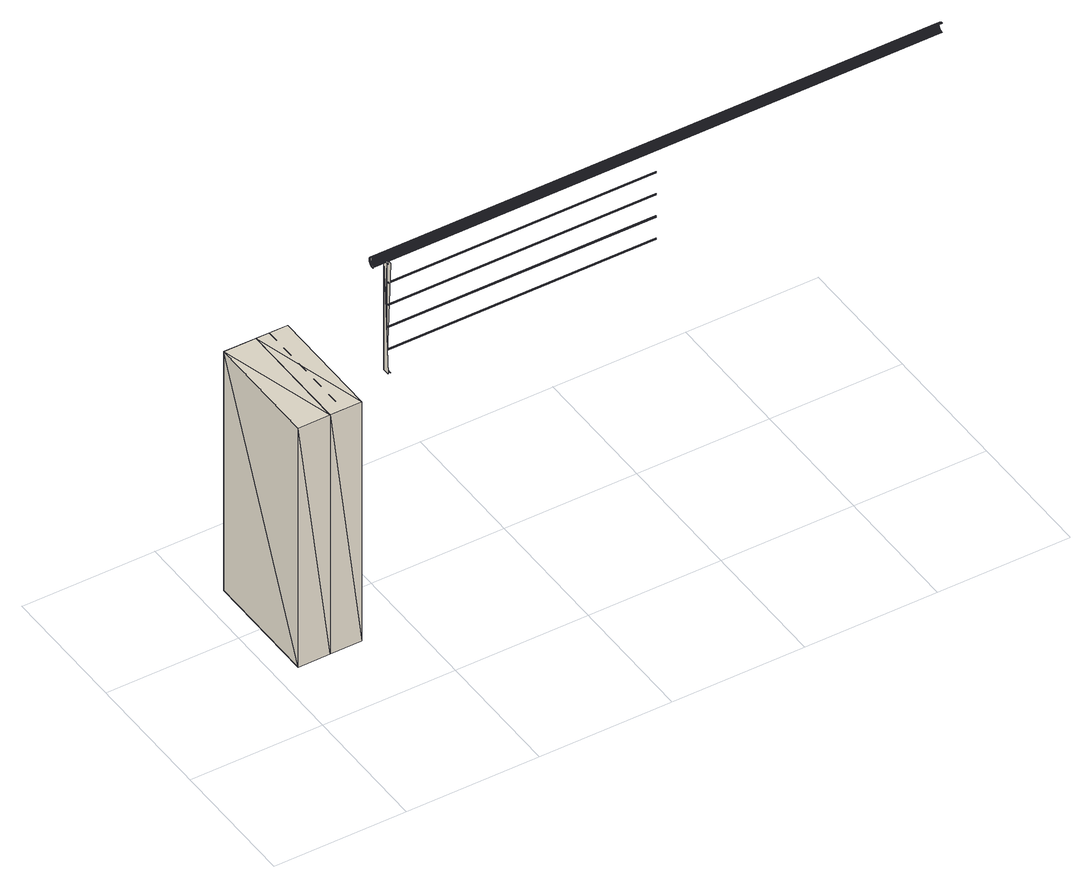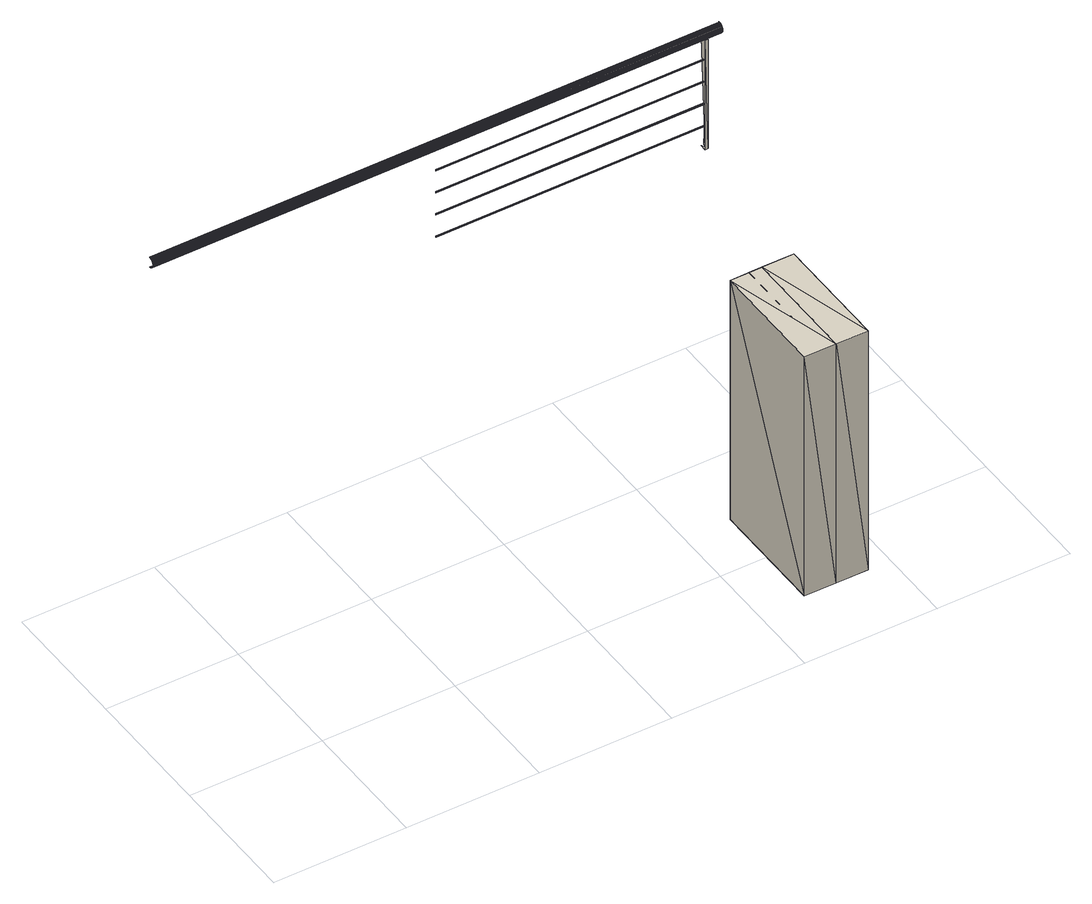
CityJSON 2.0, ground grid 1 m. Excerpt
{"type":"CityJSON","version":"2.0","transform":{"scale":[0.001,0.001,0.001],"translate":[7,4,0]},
"CityObjects":{
"building1":{"type":"Building","attributes":{"info":{"id":59075,"type":"IfcRailing","GlobalId":"09axaKU7X1_O8n6dmmiZ1E","OwnerHistory":"#12","ObjectPlacement":"#50014","Representation":"#59071","Tag":"00000000-0000-0000-00-00-000000000000","PredefinedType":"HANDRAIL"},"psets":{"AC_Pset_Name":{"Name":{"id":59080,"class":"IfcPropertySingleValue","value_type":"IfcLabel"},"id":59081},"ArchiCADProperties":{"Komplette Element-ID":{"id":59088,"class":"IfcPropertySingleValue","value":"Gelaender-2","value_type":"IfcLabel"},"Kompakte Element-ID":{"id":59089,"class":"IfcPropertySingleValue","value":"Gelaender-2","value_type":"IfcLabel"},"Name des Sachmerkmal-Objekts":{"id":59090,"class":"IfcPropertySingleValue","value_type":"IfcLabel"},"Ursprungsgeschoss":{"id":59091,"class":"IfcPropertySingleValue","value":"Dachgeschoss","value_type":"IfcLabel"},"Raumname":{"id":59092,"class":"IfcPropertySingleValue","value":"Galerie","value_type":"IfcLabel"},"Raumnummer":{"id":59093,"class":"IfcPropertySingleValue","value":"7","value_type":"IfcLabel"},"Ebene":{"id":59094,"class":"IfcPropertySingleValue","value":"Gelaender","value_type":"IfcLabel"},"Typ":{"id":59095,"class":"IfcPropertySingleValue","value":"Objekt","value_type":"IfcLabel"},"Geschützt":{"id":59096,"class":"IfcPropertySingleValue","value":false,"value_type":"IfcBoolean"},"Bibliothekselement-Name":{"id":59097,"class":"IfcPropertySingleValue","value":"Geländer_horizontal 13","value_type":"IfcLabel"},"Baustoff / Mehrschichtiger Aufbau / Profil / Schraffur":{"id":59098,"class":"IfcPropertySingleValue","value":"Solid","value_type":"IfcLabel"},"Etikettentext":{"id":59099,"class":"IfcPropertySingleValue","value_type":"IfcLabel"},"Eindeutige ID":{"id":59100,"class":"IfcPropertySingleValue","value_type":"IfcLabel"},"Verknüpfte Änderungen":{"id":59101,"class":"IfcPropertySingleValue","value_type":"IfcLabel"},"Tragende Funktion":{"id":59102,"class":"IfcPropertySingleValue","value":"Nicht definiert","value_type":"IfcLabel"},"Lage":{"id":59103,"class":"IfcPropertySingleValue","value":"Nicht definiert","value_type":"IfcLabel"},"Element-Klassifizierung":{"id":59104,"class":"IfcPropertySingleValue","value":"Geländer","value_type":"IfcLabel"},"Umbau-Status":{"id":59105,"class":"IfcPropertySingleValue","value":"Bestand","value_type":"IfcLabel"},"Anzeigen auf Umbau-Filter":{"id":59106,"class":"IfcPropertySingleValue","value":"Alle relevanten Filter","value_type":"IfcLabel"},"ARCHICAD IFC ID":{"id":59107,"class":"IfcPropertySingleValue","value":"09axaKU7X1_O8n6dmmiZ1E","value_type":"IfcLabel"},"Externe IFC ID":{"id":59108,"class":"IfcPropertySingleValue","value_type":"IfcLabel"},"Drehwinkel":{"id":59109,"class":"IfcPropertySingleValue","value":0,"value_type":"IfcPlaneAngleMeasure"},"Oberfläche":{"id":59110,"class":"IfcPropertySingleValue","value":"Allgemein","value_type":"IfcLabel"},"id":59111},"AC_Pset_Geländer_horizontal_13":{"3D":{"id":59139,"class":"IfcPropertySingleValue","value":"Detailiert","value_type":"IfcLabel"},"Anzahl_Rohre":{"id":59140,"class":"IfcPropertySingleValue","value":4,"value_type":"IfcReal"},"Position":{"id":59141,"class":"IfcPropertySingleValue","value":"Zwischen Pfosten","value_type":"IfcLabel"},"Anzahl_Pfosten":{"id":59142,"class":"IfcPropertySingleValue","value":3,"value_type":"IfcReal"},"Auflösung":{"id":59143,"class":"IfcPropertySingleValue","value":36,"value_type":"IfcReal"},"Schattenwurf":{"id":59144,"class":"IfcPropertySingleValue","value":true,"value_type":"IfcBoolean"},"Show 2D Hotspots in 3D":{"id":59145,"class":"IfcPropertySingleValue","value":true,"value_type":"IfcBoolean"},"Stift Kontur":{"id":59146,"class":"IfcPropertySingleValue","value_type":"IfcLabel"},"Ausfüllmuster":{"id":59147,"class":"IfcPropertySingleValue","value":"Leer","value_type":"IfcLabel"},"Stift Schraffur":{"id":59148,"class":"IfcPropertySingleValue","value_type":"IfcLabel"},"Stift Hintergrundschraffur":{"id":59149,"class":"IfcPropertySingleValue","value_type":"IfcLabel"},"Handlauf (hamat)":{"id":59150,"class":"IfcPropertySingleValue","value":"Zink","value_type":"IfcLabel"},"Rohre (bamat)":{"id":59151,"class":"IfcPropertySingleValue","value":"Zink","value_type":"IfcLabel"},"Pfosten (pomat)":{"id":59152,"class":"IfcPropertySingleValue","value":"Zink","value_type":"IfcLabel"},"Preis":{"id":59153,"class":"IfcPropertySingleValue","value":0,"value_type":"IfcReal"},"Hersteller":{"id":59154,"class":"IfcPropertySingleValue","value_type":"IfcLabel"},"Anmerkung":{"id":59155,"class":"IfcPropertySingleValue","value_type":"IfcLabel"},"Lage":{"id":59156,"class":"IfcPropertySingleValue","value_type":"IfcLabel"},"Accessoires":{"id":59157,"class":"IfcPropertySingleValue","value_type":"IfcLabel"},"Gruppe (FM_Type)":{"id":59158,"class":"IfcPropertySingleValue","value":"Andere","value_type":"IfcLabel"},"Gruppe (iFMType)":{"id":59159,"class":"IfcPropertySingleValue","value":25,"value_type":"IfcReal"},"Inventarnummer":{"id":59160,"class":"IfcPropertySingleValue","value_type":"IfcLabel"},"Seriennummer":{"id":59161,"class":"IfcPropertySingleValue","value_type":"IfcLabel"},"Herstellungsjahr":{"id":59162,"class":"IfcPropertySingleValue","value_type":"IfcLabel"},"Gewicht":{"id":59163,"class":"IfcPropertySingleValue","value":0,"value_type":"IfcReal"},"Gewichteinheit":{"id":59164,"class":"IfcPropertySingleValue","value":"kg","value_type":"IfcLabel"},"Frei definierbar 1":{"id":59165,"class":"IfcPropertySingleValue","value_type":"IfcLabel"},"Frei definierbar 2":{"id":59166,"class":"IfcPropertySingleValue","value_type":"IfcLabel"},"Frei definierbar 3":{"id":59167,"class":"IfcPropertySingleValue","value_type":"IfcLabel"},"Frei definierbar 4":{"id":59168,"class":"IfcPropertySingleValue","value_type":"IfcLabel"},"Frei definierbar 5":{"id":59169,"class":"IfcPropertySingleValue","value_type":"IfcLabel"},"id":59170},"ArchiCADQuantities":{"Höhenangabe zum Projekt-Nullpunkt":{"id":59206,"class":"IfcQuantityLength","value":2.7},"Höhe zu Geschoss":{"id":59207,"class":"IfcQuantityLength","value":0},"Oberflächenbereich":{"id":59208,"class":"IfcQuantityArea","value":1.99},"Netto-Volumen":{"id":59209,"class":"IfcQuantityVolume","value":0.0256},"Fläche":{"id":59210,"class":"IfcQuantityArea","value":4.29},"Höhe (Z Größe)":{"id":59211,"class":"IfcQuantityLength","value":1},"Länge (A)":{"id":59212,"class":"IfcQuantityLength","value":4.29},"Volumen":{"id":59213,"class":"IfcQuantityVolume","value":0.0256},"Breite (B)":{"id":59214,"class":"IfcQuantityLength","value":1},"id":59215},"AC_Equantity_Geländer_horizontal_13":{"Height":{"id":59220,"class":"IfcQuantityLength","value":1},"Höhenunterschied":{"id":59221,"class":"IfcQuantityLength","value":0},"Durchmesser_Handlauf":{"id":59222,"class":"IfcQuantityLength","value":0.08},"Auskragung_Handlauf":{"id":59223,"class":"IfcQuantityLength","value":0.1},"Durchmesser_Rohre":{"id":59224,"class":"IfcQuantityLength","value":0.01},"Pfostenbreite":{"id":59225,"class":"IfcQuantityLength","value":0.02},"Pfostentiefe":{"id":59226,"class":"IfcQuantityLength","value":0.05},"Untere Ebene":{"id":59227,"class":"IfcQuantityLength","value":1},"Obere Ebene":{"id":59228,"class":"IfcQuantityLength","value":0},"id":59229}}},"geometry":[{"type":"MultiSurface","lod":"2","boundaries":[[[0,1,2]],[[3,4,5]],[[3,2,4]],[[5,4,6]],[[1,7,2]],[[7,8,2]],[[6,4,9]],[[2,10,11]],[[4,12,13]],[[10,14,11]],[[13,12,15]],[[4,2,16]],[[11,17,18]],[[12,19,20]],[[2,11,16]],[[4,21,12]],[[17,22,18]],[[20,19,23]],[[11,18,16]],[[12,21,19]],[[18,24,25]],[[19,26,27]],[[4,16,21]],[[18,25,16]],[[19,21,26]],[[25,28,29]],[[26,30,31]],[[25,29,16]],[[26,21,30]],[[16,29,32]],[[30,21,33]],[[34,16,35]],[[21,36,37]],[[21,16,38]],[[34,35,39]],[[37,36,40]],[[41,16,34]],[[21,42,36]],[[38,16,41]],[[21,43,42]],[[21,38,43]],[[44,41,45]],[[42,46,47]],[[38,41,44]],[[42,43,46]],[[48,38,49]],[[43,38,50]],[[43,51,52]],[[53,38,48]],[[43,54,51]],[[50,38,53]],[[43,50,54]],[[50,53,55]],[[54,50,56]],[[57,58,59]],[[60,58,61]],[[60,59,58]],[[59,62,63]],[[64,65,66]],[[67,68,69]],[[70,71,72]],[[73,74,75]],[[76,77,78]],[[79,80,81]],[[82,83,84]],[[85,86,87]],[[76,88,64]],[[79,89,67]],[[82,90,70]],[[85,91,73]],[[64,88,65]],[[76,78,92]],[[67,89,68]],[[79,81,93]],[[70,90,71]],[[82,84,94]],[[73,91,74]],[[85,87,95]],[[76,92,88]],[[79,93,89]],[[82,94,90]],[[85,95,91]],[[65,88,96]],[[68,89,97]],[[71,90,98]],[[74,91,99]],[[78,100,92]],[[81,101,93]],[[84,102,94]],[[87,103,95]],[[92,104,88]],[[93,105,89]],[[94,106,90]],[[95,107,91]],[[88,104,108]],[[92,109,110]],[[89,105,111]],[[93,112,113]],[[90,106,114]],[[94,115,116]],[[91,107,117]],[[95,118,119]],[[60,62,59]],[[92,110,104]],[[93,113,105]],[[94,116,106]],[[95,119,107]],[[110,120,104]],[[113,121,105]],[[116,122,106]],[[119,123,107]],[[110,124,125]],[[113,126,127]],[[116,128,129]],[[119,130,131]],[[132,133,104]],[[134,135,105]],[[136,137,106]],[[138,139,107]],[[110,140,120]],[[113,141,121]],[[116,142,122]],[[119,143,123]],[[120,132,104]],[[110,125,140]],[[121,134,105]],[[113,127,141]],[[122,136,106]],[[116,129,142]],[[123,138,107]],[[119,131,143]],[[140,144,120]],[[141,145,121]],[[142,146,122]],[[143,147,123]],[[148,62,60]],[[77,76,149]],[[80,79,150]],[[83,82,151]],[[86,85,152]],[[64,66,153]],[[67,69,154]],[[70,72,155]],[[73,75,156]],[[78,77,157]],[[81,80,158]],[[84,83,159]],[[87,86,160]],[[66,65,161]],[[69,68,162]],[[72,71,163]],[[75,74,164]],[[100,78,165]],[[101,81,166]],[[102,84,167]],[[103,87,168]],[[65,96,169]],[[68,97,170]],[[71,98,171]],[[74,99,172]],[[92,100,173]],[[93,101,174]],[[94,102,175]],[[95,103,176]],[[96,88,177]],[[97,89,178]],[[98,90,179]],[[99,91,180]],[[109,92,181]],[[112,93,182]],[[115,94,183]],[[118,95,184]],[[88,108,185]],[[89,111,186]],[[90,114,187]],[[91,117,188]],[[189,110,109]],[[190,113,112]],[[191,116,115]],[[192,119,118]],[[193,108,104]],[[194,111,105]],[[195,114,106]],[[196,117,107]],[[197,124,110]],[[198,126,113]],[[199,128,116]],[[200,130,119]],[[201,104,133]],[[202,105,135]],[[203,106,137]],[[204,107,139]],[[205,125,124]],[[206,127,126]],[[207,129,128]],[[208,131,130]],[[209,133,132]],[[210,135,134]],[[211,137,136]],[[212,139,138]],[[213,140,125]],[[214,141,127]],[[215,142,129]],[[216,143,131]],[[217,132,120]],[[218,134,121]],[[219,136,122]],[[220,138,123]],[[221,144,140]],[[222,120,144]],[[223,145,141]],[[224,121,145]],[[225,146,142]],[[226,122,146]],[[227,147,143]],[[228,123,147]],[[1,229,230]],[[231,5,232]],[[7,1,233]],[[5,6,234]],[[8,7,235]],[[6,9,236]],[[2,8,237]],[[9,4,238]],[[10,2,239]],[[4,13,240]],[[14,10,241]],[[13,15,242]],[[11,14,243]],[[15,12,244]],[[17,11,245]],[[12,20,246]],[[22,17,247]],[[20,23,248]],[[18,22,249]],[[23,19,250]],[[24,18,251]],[[19,27,252]],[[25,24,253]],[[27,26,254]],[[28,25,255]],[[26,31,256]],[[29,28,257]],[[31,30,258]],[[32,29,259]],[[30,33,260]],[[261,16,32]],[[262,33,21]],[[263,35,16]],[[264,21,37]],[[265,39,35]],[[266,37,40]],[[267,34,39]],[[268,40,36]],[[269,41,34]],[[270,36,42]],[[271,45,41]],[[272,42,47]],[[273,44,45]],[[274,47,46]],[[275,38,44]],[[276,46,43]],[[277,49,38]],[[278,43,52]],[[279,48,49]],[[280,52,51]],[[281,53,48]],[[282,51,54]],[[283,55,53]],[[284,54,56]],[[285,50,55]],[[286,56,50]],[[64,153,287]],[[67,154,288]],[[70,155,289]],[[73,156,290]],[[77,149,157]],[[80,150,158]],[[83,151,159]]]}]},
"building2":{"type":"Building","attributes":{"info":{"id":17106,"type":"IfcOpeningElement","GlobalId":"0LM8GvGe$G3dlW4mZ4aA9R","OwnerHistory":"#12","Name":"Innentuer-1","ObjectPlacement":"#17061","Representation":"#17102"},"psets":{"BaseQuantities":{"Depth":{"id":17114,"class":"IfcQuantityLength","value":0.24},"Height":{"id":17115,"class":"IfcQuantityLength","value":2.01},"Width":{"id":17116,"class":"IfcQuantityLength","value":0.885},"Area":{"id":17117,"class":"IfcQuantityArea","value":1.78},"Volume":{"id":17118,"class":"IfcQuantityVolume","value":0.0856},"id":17119}}},"geometry":[{"type":"MultiSurface","lod":"2","boundaries":[[[291,292,293]],[[291,293,294]],[[295,291,294]],[[295,294,296]],[[297,295,296]],[[297,296,298]],[[292,297,298]],[[292,298,293]],[[295,292,291]],[[295,297,292]],[[294,293,296]],[[293,298,296]],[[295,297,299]],[[295,299,300]],[[291,295,300]],[[291,300,301]],[[292,291,301]],[[292,301,302]],[[297,292,302]],[[297,302,299]],[[291,297,295]],[[291,292,297]],[[300,299,301]],[[299,302,301]]]}]},
"building3":{"type":"Building","attributes":{"info":{"id":17468,"type":"IfcDoor","GlobalId":"1Oms875aH3Wg$9l65H2ZGw","OwnerHistory":"#12","Name":"Innentuer-1","ObjectPlacement":"#17302","Representation":"#17464","Tag":"E605AACB-6C4E-458D-93-46-5D9D8C7C21D3","OverallHeight":2.01,"OverallWidth":0.885},"psets":{"Tür Linien-Sachmerkmale":{"LiningDepth":0.1,"LiningThickness":0.05,"LiningOffset":0,"id":17731},"Türblatt-Sachmerkmale - Panel1":{"PanelDepth":0.04,"PanelOperation":"SWINGING","PanelWidth":1,"PanelPosition":"MIDDLE","id":17734},"Pset_DoorCommon":{"ThermalTransmittance":{"id":17480,"class":"IfcPropertySingleValue","value":2,"value_type":"IfcThermalTransmittanceMeasure"},"id":17481},"AC_Pset_Name":{"Name":{"id":17488,"class":"IfcPropertySingleValue","value":"Innentuer-1","value_type":"IfcLabel"},"id":17489},"ArchiCADProperties":{"Komplette Element-ID":{"id":17495,"class":"IfcPropertySingleValue","value":"Innentuer-1","value_type":"IfcLabel"},"Kompakte Element-ID":{"id":17496,"class":"IfcPropertySingleValue","value":"Innentuer-1","value_type":"IfcLabel"},"Name des Sachmerkmal-Objekts":{"id":17497,"class":"IfcPropertySingleValue","value_type":"IfcLabel"},"Ursprungsgeschoss":{"id":17498,"class":"IfcPropertySingleValue","value":"Erdgeschoss","value_type":"IfcLabel"},"Raumname":{"id":17499,"class":"IfcPropertySingleValue","value":"Flur","value_type":"IfcLabel"},"Raumnummer":{"id":17500,"class":"IfcPropertySingleValue","value":"1","value_type":"IfcLabel"},"Ebene":{"id":17501,"class":"IfcPropertySingleValue","value":"Innenwände","value_type":"IfcLabel"},"Typ":{"id":17502,"class":"IfcPropertySingleValue","value":"Tür","value_type":"IfcLabel"},"Geschützt":{"id":17503,"class":"IfcPropertySingleValue","value":false,"value_type":"IfcBoolean"},"Bibliothekselement-Name":{"id":17504,"class":"IfcPropertySingleValue","value":"IFC Tür - Eine Öffnunsgrichtung","value_type":"IfcLabel"},"Baustoff / Mehrschichtiger Aufbau / Profil / Schraffur":{"id":17505,"class":"IfcPropertySingleValue","value":"Solid","value_type":"IfcLabel"},"Etikettentext":{"id":17506,"class":"IfcPropertySingleValue","value_type":"IfcLabel"},"Eindeutige ID":{"id":17507,"class":"IfcPropertySingleValue","value_type":"IfcLabel"},"Verknüpfte Änderungen":{"id":17508,"class":"IfcPropertySingleValue","value_type":"IfcLabel"},"Tragende Funktion":{"id":17509,"class":"IfcPropertySingleValue","value":"Nicht definiert","value_type":"IfcLabel"},"Lage":{"id":17510,"class":"IfcPropertySingleValue","value":"Nicht definiert","value_type":"IfcLabel"},"Element-Klassifizierung":{"id":17511,"class":"IfcPropertySingleValue","value":"Tür","value_type":"IfcLabel"},"Umbau-Status":{"id":17512,"class":"IfcPropertySingleValue","value":"Bestand","value_type":"IfcLabel"},"Anzeigen auf Umbau-Filter":{"id":17513,"class":"IfcPropertySingleValue","value":"Alle relevanten Filter","value_type":"IfcLabel"},"ARCHICAD IFC ID":{"id":17514,"class":"IfcPropertySingleValue","value":"1Oms875aH3Wg$9l65H2ZGw","value_type":"IfcLabel"},"Externe IFC ID":{"id":17515,"class":"IfcPropertySingleValue","value_type":"IfcLabel"},"Marker-Text":{"id":17516,"class":"IfcPropertySingleValue","value_type":"IfcLabel"},"Von Raum":{"id":17517,"class":"IfcPropertySingleValue","value":"Schlafzimmer","value_type":"IfcLabel"},"zu Raum":{"id":17518,"class":"IfcPropertySingleValue","value":"Flur","value_type":"IfcLabel"},"Ausrichtung":{"id":17519,"class":"IfcPropertySingleValue","value":"L","value_type":"IfcLabel"},"Von Raum-Nummer":{"id":17520,"class":"IfcPropertySingleValue","value":"4","value_type":"IfcLabel"},"Zu Raum-Nummer":{"id":17521,"class":"IfcPropertySingleValue","value":"1","value_type":"IfcLabel"},"Anschlagsmaße":{"id":17522,"class":"IfcPropertySingleValue","value":"0,88x2,01","value_type":"IfcLabel"},"Größe Wandloch":{"id":17523,"class":"IfcPropertySingleValue","value":"0,88x2,01","value_type":"IfcLabel"},"Größe laut Eingabe":{"id":17524,"class":"IfcPropertySingleValue","value":"0,88x2,01","value_type":"IfcLabel"},"Größe Ausgang":{"id":17525,"class":"IfcPropertySingleValue","value":"0,78x1,96","value_type":"IfcLabel"},"Türblatt-Maß":{"id":17526,"class":"IfcPropertySingleValue","value":"0,78x1,96","value_type":"IfcLabel"},"Wandstruktur":{"id":17527,"class":"IfcPropertySingleValue","value":"Leichtbeton 102890359","value_type":"IfcLabel"},"Nominale B x H":{"id":17528,"class":"IfcPropertySingleValue","value":"0,88x2,01","value_type":"IfcLabel"},"Nominale B x H x T":{"id":17529,"class":"IfcPropertySingleValue","value":"0,88x2,01x0,24","value_type":"IfcLabel"},"id":17530},"AC_Pset_IFC_Tür_-_Eine_Öffnunsgrichtung":{"Wandkontur (0-Keine,1-Voll,2-Seite,3-Länge)":{"id":17570,"class":"IfcPropertySingleValue","value":1,"value_type":"IfcReal"},"Fixpunkte 0-Kein,1-2D,2-3D,3-Alle":{"id":17571,"class":"IfcPropertySingleValue","value":3,"value_type":"IfcReal"},"2D-Fixpunkte in 3D zeigen":{"id":17572,"class":"IfcPropertySingleValue","value":true,"value_type":"IfcBoolean"},"Loch übernimmt Oberflächenmaterial der Wandseite":{"id":17573,"class":"IfcPropertySingleValue","value":false,"value_type":"IfcBoolean"},"Öffnungsoberfläche ist gebogen in gebogenen Wänden":{"id":17574,"class":"IfcPropertySingleValue","value":false,"value_type":"IfcBoolean"},"Grundtyp":{"id":17575,"class":"IfcPropertySingleValue","value":"IfcDoor","value_type":"IfcLabel"},"Name":{"id":17576,"class":"IfcPropertySingleValue","value_type":"IfcLabel"},"Beschreibung":{"id":17577,"class":"IfcPropertySingleValue","value_type":"IfcLabel"},"Objektetikett":{"id":17578,"class":"IfcPropertySingleValue","value_type":"IfcLabel"},"Etikett":{"id":17579,"class":"IfcPropertySingleValue","value_type":"IfcLabel"},"Konstruktionsmaterial":{"id":17580,"class":"IfcPropertySingleValue","value":"Aluminium","value_type":"IfcLabel"}," Konstruktionsmaterial ID":{"id":17581,"class":"IfcPropertySingleValue","value":1,"value_type":"IfcReal"},"Profile (Strich) (ifc_door_frame)":{"id":17582,"class":"IfcPropertySingleValue","value":true,"value_type":"IfcBoolean"},"Rahmendicke = Wanddicke":{"id":17583,"class":"IfcPropertySingleValue","value":false,"value_type":"IfcBoolean"},"Paneelbreite an Öffn. anpassen":{"id":17584,"class":"IfcPropertySingleValue","value":true,"value_type":"IfcBoolean"},"Paneelbreite":{"id":17585,"class":"IfcPropertySingleValue","value":1,"value_type":"IfcReal"},"Trimmen":{"id":17586,"class":"IfcPropertySingleValue","value":false,"value_type":"IfcBoolean"},"Schwelle":{"id":17587,"class":"IfcPropertySingleValue","value":false,"value_type":"IfcBoolean"},"Schwellenbreite anpassen":{"id":17588,"class":"IfcPropertySingleValue","value":true,"value_type":"IfcBoolean"},"Oberlicht":{"id":17589,"class":"IfcPropertySingleValue","value":false,"value_type":"IfcBoolean"},"Öffnungswinkel in 2D":{"id":17590,"class":"IfcPropertySingleValue","value":90,"value_type":"IfcPlaneAngleMeasure"},"Symbol-Stift":{"id":17591,"class":"IfcPropertySingleValue","value_type":"IfcLabel"},"Rahmen-Schraffur-Typ":{"id":17592,"class":"IfcPropertySingleValue","value":"Holz","value_type":"IfcLabel"},"Rahmen-Schraffur-Stift":{"id":17593,"class":"IfcPropertySingleValue","value_type":"IfcLabel"},"Rahmen-Schraffurhintergrund-Stift":{"id":17594,"class":"IfcPropertySingleValue","value_type":"IfcLabel"},"Türblatt-Schraffur-Typ":{"id":17595,"class":"IfcPropertySingleValue","value":"0","value_type":"IfcLabel"},"Türblatt-Schraffur-Stift":{"id":17596,"class":"IfcPropertySingleValue","value_type":"IfcLabel"},"Türblatt-Schraffurhintergrund-Stift":{"id":17597,"class":"IfcPropertySingleValue","value_type":"IfcLabel"},"Öffnungswinkel in 3D":{"id":17598,"class":"IfcPropertySingleValue","value":0,"value_type":"IfcPlaneAngleMeasure"},"Rahmen-Stift":{"id":17599,"class":"IfcPropertySingleValue","value_type":"IfcLabel"},"Türblatt-Stift":{"id":17600,"class":"IfcPropertySingleValue","value_type":"IfcLabel"},"Rahmen Oberflächenmaterial":{"id":17601,"class":"IfcPropertySingleValue","value":"Kiefer","value_type":"IfcLabel"},"Türblatt Oberflächenmaterial":{"id":17602,"class":"IfcPropertySingleValue","value":"Kiefer, glänzend","value_type":"IfcLabel"},"Querbalken Oberflächenmaterial":{"id":17603,"class":"IfcPropertySingleValue","value":"Glas","value_type":"IfcLabel"},"Schwelle Oberflächenmaterial":{"id":17604,"class":"IfcPropertySingleValue","value":"Kiefer","value_type":"IfcLabel"},"IFC Betrieb (ifc_optypestr)":{"id":17605,"class":"IfcPropertySingleValue","value":"Einflügeltür","value_type":"IfcLabel"},"IFC Betrieb (ifc_optype)":{"id":17606,"class":"IfcPropertySingleValue","value":1,"value_type":"IfcReal"},"id":17607},"BaseQuantities":{"Height":{"id":17649,"class":"IfcQuantityLength","value":2.01},"Width":{"id":17650,"class":"IfcQuantityLength","value":0.885},"Perimeter":{"id":17651,"class":"IfcQuantityLength","value":5.79},"Area":{"id":17652,"class":"IfcQuantityArea","value":1.78},"Volume":{"id":17653,"class":"IfcQuantityVolume","value":0.0856},"Depth":{"id":17654,"class":"IfcQuantityLength","value":0.24},"id":17655},"ArchiCADQuantities":{"Höhenangabe zum Projekt-Nullpunkt":{"id":17660,"class":"IfcQuantityLength","value":0},"Höhe zu Geschoss":{"id":17661,"class":"IfcQuantityLength","value":0},"Höhe":{"id":17662,"class":"IfcQuantityLength","value":2.01},"Oberflächenbereich":{"id":17663,"class":"IfcQuantityArea","value":4.75},"Netto-Volumen":{"id":17664,"class":"IfcQuantityVolume","value":0.0856},"Breite":{"id":17665,"class":"IfcQuantityLength","value":0.885},"Dicke":{"id":17666,"class":"IfcQuantityLength","value":0.1},"F/T nominale Brüstungs-/Schwellenhöhe":{"id":17667,"class":"IfcQuantityLength","value":0},"F/T Brüstungs-/Schwellenhöhe auf der Anschlagseite":{"id":17668,"class":"IfcQuantityLength","value":0},"F/T Brüstungs-/Schwellenhöhe gegenüber der Anschlagseite":{"id":17669,"class":"IfcQuantityLength","value":0},"F/T nominale Sturzhöhe":{"id":17670,"class":"IfcQuantityLength","value":2.01},"F/T Sturzhöhe auf der Anschlagseite":{"id":17671,"class":"IfcQuantityLength","value":2.01},"F/T Sturzhöhe gegenüber der Anschlagseite":{"id":17672,"class":"IfcQuantityLength","value":2.01},"F/T Öffnungsbreite auf der Anschlagseite":{"id":17673,"class":"IfcQuantityLength","value":0.885},"F/T Öffnungsbreite gegenüber der Anschlagseite":{"id":17674,"class":"IfcQuantityLength","value":0.885},"F/T Höhe der Öffnung auf der Anschlagseite":{"id":17675,"class":"IfcQuantityLength","value":2.01},"F/T Höhe der Öffnung gegenüber der Anschlagseite":{"id":17676,"class":"IfcQuantityLength","value":2.01},"F/T Oberfläche der Öffnung auf der Anschlagseite":{"id":17677,"class":"IfcQuantityArea","value":1.78},"F/T Oberfläche der Öffnung gegenüber der Anschlagseite":{"id":17678,"class":"IfcQuantityArea","value":1.78},"Nominale F/T Öffnungsbreite auf der Anschlagseite":{"id":17679,"class":"IfcQuantityLength","value":0.885},"Nominale F/T Öffnungsbreite gegenüber der Anschlagseite":{"id":17680,"class":"IfcQuantityLength","value":0.885},"Nominale F/T Höhe der Öffnung auf der Anschlagseite":{"id":17681,"class":"IfcQuantityLength","value":2.01},"Nominale F/T Höhe der Öffnung gegenüber der Anschlagseite":{"id":17682,"class":"IfcQuantityLength","value":2.01},"Nominale T/F Öffnungsoberfläche auf der Anschlagsseite":{"id":17683,"class":"IfcQuantityArea","value":1.78},"Nominale T/F Öffnungsoberfläche auf der Seite gegenüber der Anschlagsseite":{"id":17684,"class":"IfcQuantityArea","value":1.78},"F/T Volumen der Öffnung":{"id":17685,"class":"IfcQuantityVolume","value":0.0856},"T/F Öffnung Nominaler Oberflächenbereich":{"id":17686,"class":"IfcQuantityArea","value":1.78},"F/T nominales Volumen der Öffnung":{"id":17687,"class":"IfcQuantityVolume","value":0.427},"Brüstungshöhe":{"id":17688,"class":"IfcQuantityLength","value":0},"Wanddicke":{"id":17689,"class":"IfcQuantityLength","value":0.24},"id":17690},"AC_Equantity_IFC_Tür_-_Eine_Öffnunsgrichtung":{"Maß 1":{"id":17695,"class":"IfcQuantityLength","value":0.885},"Maß 2":{"id":17696,"class":"IfcQuantityLength","value":2.01},"Höhe":{"id":17697,"class":"IfcQuantityLength","value":1},"Brüstungshöhe zum aktuellen Geschoss":{"id":17698,"class":"IfcQuantityLength","value":0},"Untere Ebene":{"id":17699,"class":"IfcQuantityLength","value":1},"Obere Ebene":{"id":17700,"class":"IfcQuantityLength","value":0},"Rohbauöffnung Breite":{"id":17701,"class":"IfcQuantityLength","value":0.885},"Rohbauöffnung Höhe":{"id":17702,"class":"IfcQuantityLength","value":2.01},"Architekturlichte Breite":{"id":17703,"class":"IfcQuantityLength","value":0.885},"Architekturlichte Höhe":{"id":17704,"class":"IfcQuantityLength","value":2.01},"Rahmen Breite":{"id":17705,"class":"IfcQuantityLength","value":0.885},"Rahmen Höhe":{"id":17706,"class":"IfcQuantityLength","value":2.01},"Durchgangslichte Breite":{"id":17707,"class":"IfcQuantityLength","value":0.785},"Durchgangslichte Höhe":{"id":17708,"class":"IfcQuantityLength","value":1.96},"Türblatt Breite":{"id":17709,"class":"IfcQuantityLength","value":0.785},"Türblatt Höhe":{"id":17710,"class":"IfcQuantityLength","value":1.96},"Rahmen-Dicke":{"id":17711,"class":"IfcQuantityLength","value":0.1},"Rahmen-Breite":{"id":17712,"class":"IfcQuantityLength","value":0.05},"Türblatt Stärke":{"id":17713,"class":"IfcQuantityLength","value":0.04},"Einfassung Dicke (Futter Tiefe)":{"id":17714,"class":"IfcQuantityLength","value":0.02},"Einfassung Breite (Futter Dicke)":{"id":17715,"class":"IfcQuantityLength","value":0.1},"Schwellenbreite":{"id":17716,"class":"IfcQuantityLength","value":0.1},"Schwellen-Versatz":{"id":17717,"class":"IfcQuantityLength","value":0},"Dicke Schwelle":{"id":17718,"class":"IfcQuantityLength","value":0.02},"Höhe Türblatt":{"id":17719,"class":"IfcQuantityLength","value":1.5},"Höhe Schwelle":{"id":17720,"class":"IfcQuantityLength","value":0.05},"AC Linkes Öffnungsübermaß":{"id":17721,"class":"IfcQuantityLength","value":0},"AC Rechtes Öffnungsübermaß":{"id":17722,"class":"IfcQuantityLength","value":0},"AC Oberes Öffnungsübermaß":{"id":17723,"class":"IfcQuantityLength","value":0},"AC Unteres Öffnungsübermaß":{"id":17724,"class":"IfcQuantityLength","value":0},"id":17725}}},"geometry":[{"type":"MultiSurface","lod":"2","boundaries":[[[295,303,304]],[[295,304,305]],[[306,303,295]],[[291,306,295]],[[307,297,308]],[[292,307,306]],[[292,306,291]],[[292,297,307]],[[309,304,303]],[[309,303,306]],[[310,309,311]],[[310,312,309]],[[305,309,312]],[[304,309,305]],[[313,311,314]],[[313,310,311]],[[305,312,291]],[[305,291,295]],[[292,291,312]],[[292,312,310]],[[310,313,297]],[[310,297,292]],[[308,297,313]],[[308,313,314]],[[314,311,307]],[[314,307,308]],[[306,307,311]],[[306,311,309]],[[315,316,308]],[[315,308,307]],[[307,308,303]],[[307,303,306]],[[307,306,317]],[[307,317,315]],[[316,315,317]],[[316,317,318]],[[303,308,316]],[[303,316,318]],[[318,317,306]],[[318,306,303]]]}]}
},
"vertices":[
[410,43,3699],[410,50,3700],[410,57,3699],[410,43,3621],[410,57,3621],[410,50,3620],[410,52,3620],[410,52,3700],[410,55,3700],[410,55,3620],[410,59,3699],[410,64,3698],[410,64,3622],[410,59,3621],[410,62,3698],[410,62,3622],[410,81,3686],[410,66,3697],[410,70,3695],[410,70,3625],[410,66,3623],[410,81,3634],[410,68,3696],[410,68,3624],[410,72,3693],[410,74,3692],[410,74,3628],[410,72,3627],[410,76,3691],[410,77,3689],[410,77,3631],[410,76,3629],[410,79,3687],[410,79,3633],[410,85,3680],[410,82,3684],[410,85,3640],[410,82,3636],[410,88,3672],[410,83,3682],[410,83,3638],[410,86,3678],[410,86,3642],[410,88,3648],[410,88,3674],[410,87,3676],[410,88,3646],[410,87,3644],[410,89,3667],[410,89,3669],[410,90,3660],[410,89,3653],[410,89,3651],[410,90,3665],[410,90,3655],[410,90,3662],[410,90,3658],[510,25,2700],[510,75,3620],[510,75,2700],[530,75,3620],[510,25,3620],[530,75,2700],[530,25,2700],[530,48,2876],[530,50,2876],[530,49,2876],[530,48,3062],[530,50,3062],[530,49,3062],[530,48,3248],[530,50,3248],[530,49,3248],[530,48,3434],[530,50,3434],[530,49,3434],[530,48,2886],[530,49,2886],[530,50,2886],[530,48,3072],[530,49,3072],[530,50,3072],[530,48,3258],[530,49,3258],[530,50,3258],[530,48,3444],[530,49,3444],[530,50,3444],[530,52,2876],[530,52,3062],[530,52,3248],[530,52,3434],[530,52,2886],[530,52,3072],[530,52,3258],[530,52,3444],[530,51,2876],[530,51,3062],[530,51,3248],[530,51,3434],[530,51,2886],[530,51,3072],[530,51,3258],[530,51,3444],[530,54,2878],[530,54,3064],[530,54,3250],[530,54,3436],[530,53,2877],[530,53,2885],[530,54,2884],[530,53,3063],[530,53,3071],[530,54,3070],[530,53,3249],[530,53,3257],[530,54,3256],[530,53,3435],[530,53,3443],[530,54,3442],[530,55,2880],[530,55,3066],[530,55,3252],[530,55,3438],[530,54,2883],[530,55,2883],[530,54,3069],[530,55,3069],[530,54,3255],[530,55,3255],[530,54,3441],[530,55,3441],[530,55,2879],[530,54,2879],[530,55,3065],[530,54,3065],[530,55,3251],[530,54,3251],[530,55,3437],[530,54,3437],[530,55,2882],[530,55,3068],[530,55,3254],[530,55,3440],[530,55,2881],[530,55,3067],[530,55,3253],[530,55,3439],[530,25,3620],[2545,48,2886],[2545,48,3072],[2545,48,3258],[2545,48,3444],[2545,49,2876],[2545,49,3062],[2545,49,3248],[2545,49,3434],[2545,49,2886],[2545,49,3072],[2545,49,3258],[2545,49,3444],[2545,50,2876],[2545,50,3062],[2545,50,3248],[2545,50,3434],[2545,50,2886],[2545,50,3072],[2545,50,3258],[2545,50,3444],[2545,51,2876],[2545,51,3062],[2545,51,3248],[2545,51,3434],[2545,51,2886],[2545,51,3072],[2545,51,3258],[2545,51,3444],[2545,52,2876],[2545,52,3062],[2545,52,3248],[2545,52,3434],[2545,52,2886],[2545,52,3072],[2545,52,3258],[2545,52,3444],[2545,53,2877],[2545,53,3063],[2545,53,3249],[2545,53,3435],[2545,53,2885],[2545,53,3071],[2545,53,3257],[2545,53,3443],[2545,54,2878],[2545,54,3064],[2545,54,3250],[2545,54,3436],[2545,54,2884],[2545,54,3070],[2545,54,3256],[2545,54,3442],[2545,54,2879],[2545,54,3065],[2545,54,3251],[2545,54,3437],[2545,54,2883],[2545,54,3069],[2545,54,3255],[2545,54,3441],[2545,55,2879],[2545,55,3065],[2545,55,3251],[2545,55,3437],[2545,55,2883],[2545,55,3069],[2545,55,3255],[2545,55,3441],[2545,55,2880],[2545,55,3066],[2545,55,3252],[2545,55,3438],[2545,55,2882],[2545,55,2881],[2545,55,3068],[2545,55,3067],[2545,55,3254],[2545,55,3253],[2545,55,3440],[2545,55,3439],[410,48,3700],[4700,48,3700],[410,48,3620],[4700,50,3620],[4700,50,3700],[4700,52,3620],[4700,52,3700],[4700,55,3620],[4700,55,3700],[4700,57,3621],[4700,57,3699],[4700,59,3621],[4700,59,3699],[4700,62,3622],[4700,62,3698],[4700,64,3622],[4700,64,3698],[4700,66,3623],[4700,66,3697],[4700,68,3624],[4700,68,3696],[4700,70,3625],[4700,70,3695],[4700,72,3627],[4700,72,3693],[4700,74,3628],[4700,74,3692],[4700,76,3629],[4700,76,3691],[4700,77,3631],[4700,77,3689],[4700,79,3633],[4700,79,3687],[4700,81,3634],[4700,81,3686],[4700,82,3636],[4700,82,3684],[4700,83,3638],[4700,83,3682],[4700,85,3640],[4700,85,3680],[4700,86,3642],[4700,86,3678],[4700,87,3644],[4700,87,3676],[4700,88,3646],[4700,88,3674],[4700,88,3648],[4700,88,3672],[4700,89,3651],[4700,89,3669],[4700,89,3653],[4700,89,3667],[4700,90,3655],[4700,90,3665],[4700,90,3658],[4700,90,3662],[4700,90,3660],[2545,48,2876],[2545,48,3062],[2545,48,3248],[2545,48,3434],
[410,558,2010],[410,1443,2010],[170,1443,2010],[170,558,2010],[410,558,0],[170,558,0],[410,1443,0],[170,1443,0],[650,1443,0],[650,558,0],[650,558,2010],[650,1443,2010],
[410,607,0],[510,607,0],[510,558,0],[410,607,1960],[410,1392,1960],[410,1392,0],[510,607,1960],[510,1443,2010],[510,1392,1960],[510,558,2010],[510,1443,0],[510,1392,0],[450,1392,1960],[450,1392,0],[450,607,1960],[450,607,0]
]}
